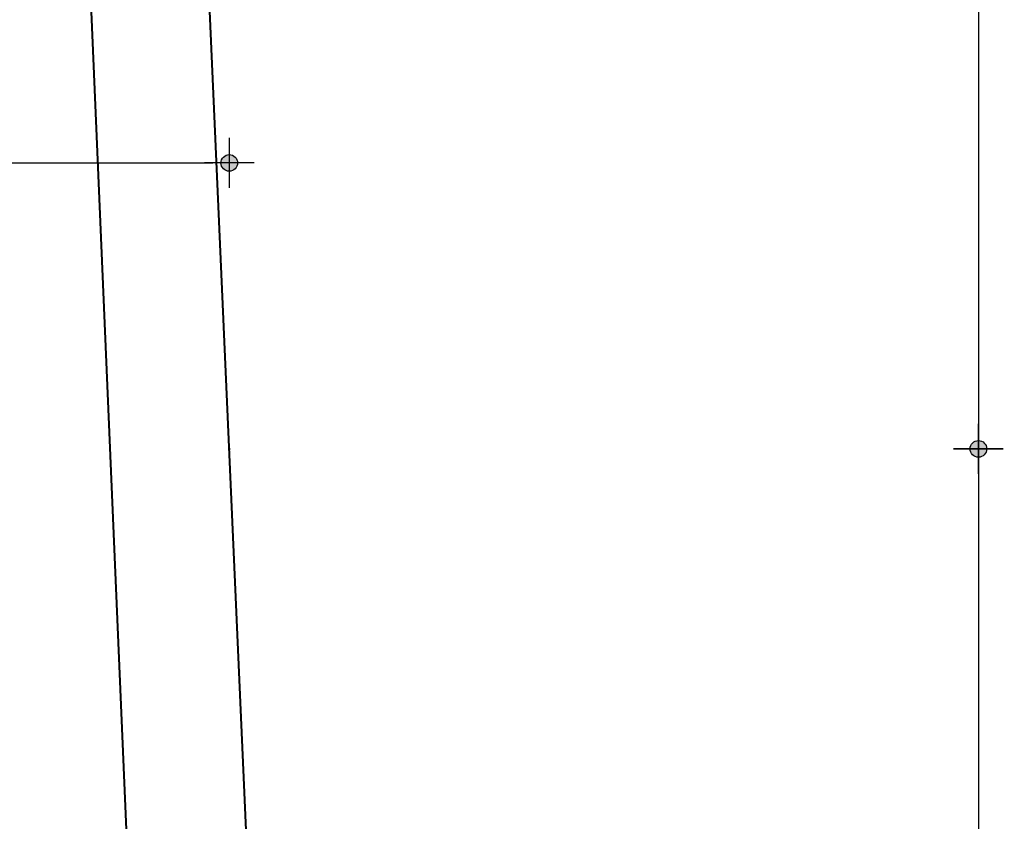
# Model space of a CAD drawing. Header units: inches. Extents: x -4597 to 93300, y -11124 to 5932.
# Drawn here: x 214.9 to 274, y -9234.3 to -9186.2 of the extents above; entities that cross this region are included whole.
import ezdxf

# ---------------------------------------------------------------- set-up
doc = ezdxf.new("R2010")
doc.units = ezdxf.units.IN
doc.header["$LTSCALE"] = 0.5
doc.header["$MEASUREMENT"] = 0
doc.header["$PDMODE"] = 66
doc.layers.add('hatch', color=9, linetype='Continuous', lineweight=0)
doc.layers.add('Toilet', color=7, linetype='Continuous', lineweight=25)
doc.styles.get("Standard").update_dxf_attribs({"font": 'arial.ttf'})
doc.dimstyles.new('S8', dxfattribs={"dimtxt": 5, "dimasz": 1, "dimexe": 6, "dimexo": 18, "dimgap": 1.9375, "dimtad": 1, "dimdec": 0, "dimzin": 3, "dimdsep": 46, "dimlunit": 4, "dimtxsty": 'Standard', "dimblk": 'dot 2', "dimcen": 12, "dimse1": 1, "dimse2": 1, "dimclrd": 1, "dimclre": 1, "dimclrt": 256, "dimadec": 0, "dimazin": 0, "dimtfac": 0.75, "dimtdec": 0, "dimtix": 1, "dimtmove": 1, "dimatfit": 3, "dimldrblk": 'DOT', "dimfxl": 1, "dimtolj": 1, "dimtzin": 0, "dimlwd": 9, "dimlwe": 9, "dimarcsym": 0})

# ---------------------------------------------------------------- blocks, each defined once
blk = doc.blocks.new('dot1')
at = {"layer": 'hatch'}
h = blk.add_hatch(color=256, dxfattribs=at)
edge = h.paths.add_edge_path()
edge.add_arc((0, 0), 1, 0, 360)
for p, q in [((0, 3), (0, -3)), ((3, 0), (-3, 0))]:
    blk.add_line(p, q, dxfattribs=at)
blk.add_circle((0, 0), 1, dxfattribs=at)
blk = doc.blocks.new('dot 2')
at = {"layer": 'hatch', "xscale": 0.5, "yscale": 0.5, "zscale": 0.5}
blk.add_blockref('dot1', (0, 0), dxfattribs=at)
blk = doc.blocks.new('*D476')
at = {"layer": 'Defpoints', "color": 0, "transparency": 16777216}
for p in [(224.284, -9138.965), (227.518, -9211.965), (272.515, -9211.965)]:
    blk.add_point(p, dxfattribs=at)
at = {"layer": 'Toilet', "color": 1, "lineweight": 9, "transparency": 16777216}
blk.add_line((272.515, -9139.965), (272.515, -9210.965), dxfattribs=at)
for p, rotation in [((272.515, -9138.965), 90), ((272.515, -9211.965), 270)]:
    blk.add_blockref('dot 2', p, dxfattribs=dict(at, rotation=rotation))
at = {"layer": 'Toilet', "transparency": 16777216, "insert": (268.024, -9175.465), "char_height": 5, "attachment_point": 5, "rotation": 90}
blk.add_mtext('\\A1;6\'-1"', dxfattribs=at)
blk = doc.blocks.new('_Dot')
at = {"color": 0, "linetype": 'ByBlock', "lineweight": -2}
blk.add_line((-0.5, 0), (-1, 0), dxfattribs=at)
at = {"color": 0, "linetype": 'ByBlock', "const_width": 0.5}
blk.add_lwpolyline([(-0.25, 0, 1), (0.25, 0, 1)], format="xyb", close=True, dxfattribs=at)
blk = doc.blocks.new('*D477')
at = {"layer": 'Defpoints', "color": 0, "transparency": 16777216}
for p in [(227.518, -9211.965), (230.707, -9283.965), (272.515, -9283.965)]:
    blk.add_point(p, dxfattribs=at)
at = {"layer": 'Toilet', "color": 1, "lineweight": 9, "transparency": 16777216}
blk.add_line((272.515, -9212.965), (272.515, -9282.965), dxfattribs=at)
for p, rotation in [((272.515, -9211.965), 90), ((272.515, -9283.965), 270)]:
    blk.add_blockref('dot 2', p, dxfattribs=dict(at, rotation=rotation))
at = {"layer": 'Toilet', "transparency": 16777216, "insert": (268.024, -9247.965), "char_height": 5, "attachment_point": 5, "rotation": 90}
blk.add_mtext('\\A1;6\'-0"', dxfattribs=at)
blk = doc.blocks.new('*D504')
at = {"layer": 'Defpoints', "color": 0, "transparency": 16777216}
for p in [(227.518, -9194.786), (155.447, -9211.965), (227.518, -9211.965)]:
    blk.add_point(p, dxfattribs=at)
at = {"layer": 'Toilet', "color": 1, "lineweight": 9, "transparency": 16777216}
blk.add_line((156.447, -9194.786), (226.518, -9194.786), dxfattribs=at)
at = {"layer": 'Toilet', "color": 1, "lineweight": 9, "transparency": 16777216, "rotation": 180}
blk.add_blockref('dot 2', (155.447, -9194.786), dxfattribs=at)
at = {"layer": 'Toilet', "color": 1, "lineweight": 9, "transparency": 16777216}
blk.add_blockref('dot 2', (227.518, -9194.786), dxfattribs=at)
at = {"layer": 'Toilet', "transparency": 16777216, "insert": (191.482, -9190.296), "char_height": 5, "attachment_point": 5}
blk.add_mtext('\\A1;6\'-0"', dxfattribs=at)

msp = doc.modelspace()

# ---------------------------------------------------------------- linework, layer by layer
msp.add_line((209.772, -8964.497), (234.903, -9552.712))
at = {"layer": 'Toilet'}
for p, q in [((235.63, -9395.111), (221.626, -9078.965)), ((240.162, -9497.404), (222.645, -9101.965)), ((227.518, -9211.965), (227.574, -9211.965))]:
    msp.add_line(p, q, dxfattribs=at)

# ---------------------------------------------------------------- dimensions: what is measured, and where the dimension line sits
for base, p1, p2, picture, middle in [((272.515, -9211.965), (224.284, -9138.965), (227.518, -9211.965), '*D476', (268.024, -9175.465)), ((272.515, -9283.965), (227.518, -9211.965), (230.707, -9283.965), '*D477', (268.024, -9247.965))]:
    dim = msp.add_linear_dim(base=base, p1=p1, p2=p2, angle=90, dimstyle='S8', override={"dimfxl": 2, "dimfxlon": 1, "dimarcsym": 1}, dxfattribs=at)
    dim.commit()
    dim.dimension.update_dxf_attribs({"geometry": picture, "text_midpoint": middle})
dim = msp.add_linear_dim(base=(227.518, -9194.786), p1=(155.447, -9211.965), p2=(227.518, -9211.965), dimstyle='S8', override={"dimfxl": 2, "dimfxlon": 1, "dimarcsym": 1}, dxfattribs=at)
dim.commit()
dim.dimension.update_dxf_attribs({"geometry": '*D504', "text_midpoint": (191.482, -9190.296)})

doc.saveas('drawing.dxf')
